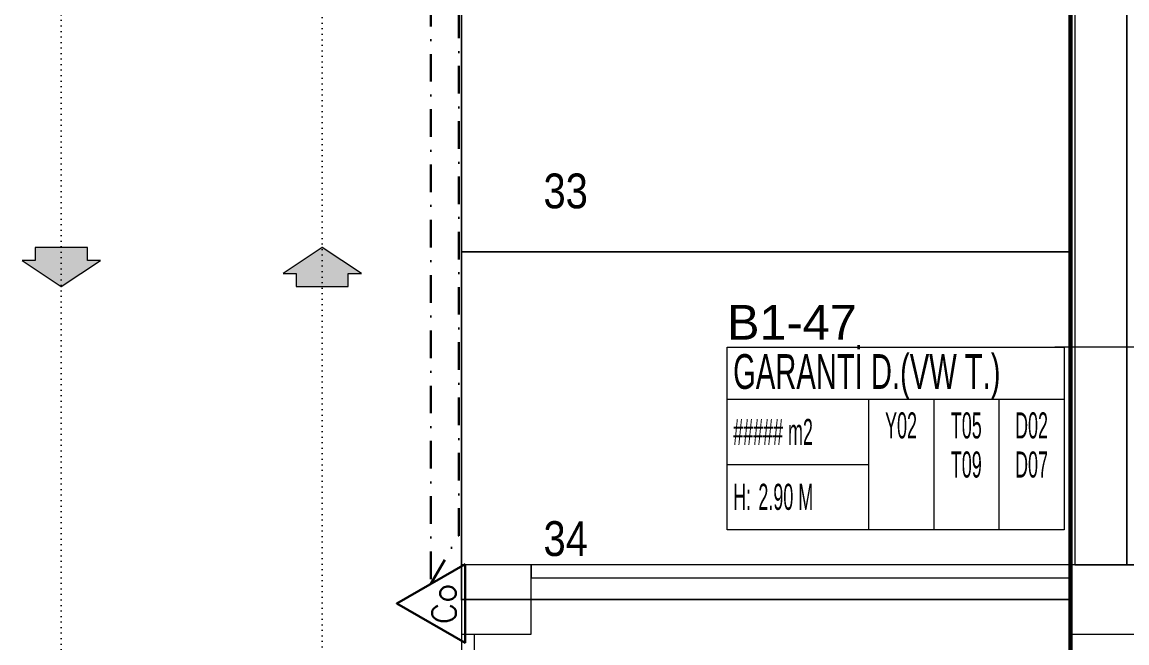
# Model space of a CAD drawing. Header units: metres. Extents: x -19121 to 152404, y -12107 to 29421.
# Drawn here: x 58455 to 59725, y 1590 to 2304 of the extents above; entities that cross this region are included whole.
import ezdxf
from ezdxf.enums import TextEntityAlignment as Align

# ---------------------------------------------------------------- set-up
doc = ezdxf.new("R2010")
doc.units = ezdxf.units.M
doc.header["$LTSCALE"] = 50
doc.header["$MEASUREMENT"] = 0
for name, pattern in [('DASHDOT', [25.4, 12.7, -6.35, 0, -6.35]), ('DOT2', [0.125, 0, -0.125]), ('HIDDEN', [0.375, 0.25, -0.125])]:
    doc.linetypes.add(name, pattern=pattern)
doc.layers.get('0').update_dxf_attribs({"color": 9, "lineweight": 9})
for name, color, linetype, lineweight in [('00', 9, 'Continuous', 9), ('01', 9, 'Continuous', 9), ('05', 9, 'Continuous', 9), ('06D', 9, 'Continuous', 9), ('20', 9, 'DOT2', 9), ('21', 9, 'Continuous', 9), ('21_mahal200', 9, 'Continuous', 9), ('E-KABLO', 7, 'Continuous', 30), ('E-KARBONMONOKSİT DEDEKTÖRÜ', 7, 'Continuous', 30)]:
    doc.layers.add(name, color=color, linetype=linetype, lineweight=lineweight)
doc.styles.add('Arial', font='arial.ttf', dxfattribs={"height": 2.5})
doc.styles.add('E-YAZI', font='txttw.shx', dxfattribs={"height": 200})
doc.styles.add('MuuM_TEXT-STANDART', font='ARIALN.TTF')
doc.dimstyles.new('MuuM_DIM200', dxfattribs={"dimscale": 20, "dimtxt": 2, "dimasz": 1, "dimexe": 1, "dimexo": 1, "dimgap": 1, "dimtad": 1, "dimdec": 1, "dimrnd": 0.5, "dimdsep": 46, "dimtxsty": 'MuuM_TEXT-STANDART', "dimblk": 'ARCHTICK', "dimcen": 0, "dimdle": 0.15, "dimclrd": 256, "dimclre": 256, "dimclrt": 256, "dimadec": 0, "dimazin": 0, "dimtfac": 5, "dimtdec": 1, "dimtix": 1, "dimtmove": 2, "dimatfit": 3, "dimldrblk": 'DOT', "dimfxl": 3, "dimfxlon": 1, "dimtolj": 1, "dimlwd": -1, "dimlwe": -1, "dimarcsym": 0})

# ---------------------------------------------------------------- blocks, each defined once
blk = doc.blocks.new('100_KARBONMONOKSİT DEDEKTÖRÜ 085')
at = {"layer": 'E-KARBONMONOKSİT DEDEKTÖRÜ', "color": 4}
blk.add_lwpolyline([(2.264, 0), (0, 3.922), (-2.264, 0)], close=True, dxfattribs=at)
at = {"layer": 'E-KARBONMONOKSİT DEDEKTÖRÜ', "color": 3, "style": 'E-YAZI'}
blk.add_text('Co', height=1.36, dxfattribs=at).set_placement((-0.022, 1.201), align=Align.MIDDLE)
blk = doc.blocks.new('p-kolon_80x80')
blk.add_lwpolyline([(-40, -40), (40, -40), (40, 40), (-40, 40)], close=True)
blk = doc.blocks.new('1.bod.mimari.elk')
at = {"layer": '01'}
for p in [(3000, -6990), (3700, -6990)]:
    blk.add_blockref('p-kolon_80x80', p, dxfattribs=at)
blk = doc.blocks.new('p-birim')
blk.add_lwpolyline([(0, 0), (1, 0), (1, 1), (0, 1)], close=True)
blk = doc.blocks.new('p-işyeri')
at = {"color": 0, "const_width": 2}
blk.add_lwpolyline([(200, 0), (200, 700), (-200, 700), (-200, 0)], close=True, dxfattribs=at)
blk = doc.blocks.new('0_arrow1')
blk.add_hatch(color=254).paths.add_polyline_path([(0, 0), (-22.5, -15), (-15, -15), (-15, -22.5), (15, -22.5), (15, -15), (22.5, -15)])
at = {"linetype": 'ByBlock', "lineweight": -2}
blk.add_lwpolyline([(15, -22.5), (-15, -22.5), (-15, -15), (-22.5, -15), (0, 0), (22.5, -15), (15, -15)], close=True, dxfattribs=at)
blk.add_point((0, 0))
blk = doc.blocks.new('0_roomno2')
blk.add_lwpolyline([(19.375, -10.5), (0, -10.5), (0, 0), (19.375, 0)], close=True)
for points in [[(0, -3), (19.375, -3)], [(8.125, -3), (8.125, -10.5)], [(11.875, -3), (11.875, -10.5)], [(15.625, -3), (15.625, -10.5)], [(0, -6.75), (8.125, -6.75)]]:
    blk.add_lwpolyline(points)
at = {"style": 'MuuM_TEXT-STANDART', "width": 0.6}
blk.add_text('H:', height=1.5, dxfattribs=at).set_placement((0.35, -8.608), align=Align.MIDDLE_LEFT)
at = {"style": 'Arial'}
blk.add_attdef('ODANO', (0, 1.17), '', height=2, dxfattribs=at)
blk.add_attdef('MEKANADI', text='', height=2, dxfattribs=at).set_placement((0.35, -3), align=Align.BOTTOM_LEFT)
at = {"style": 'MuuM_TEXT-STANDART', "width": 0.6}
for tag, p in [('YER01', (10, -4.5)), ('TAVAN01', (13.75, -4.5)), ('DUVAR01', (17.5, -4.5)), ('YER02', (10, -6.75)), ('TAVAN02', (13.75, -6.75)), ('DUVAR02', (17.5, -6.75)), ('YER03', (10, -9)), ('TAVAN03', (13.75, -9)), ('DUVAR03', (17.5, -9))]:
    blk.add_attdef(tag, text='', height=1.5, dxfattribs=at).set_placement(p, align=Align.MIDDLE_CENTER)
for tag, p in [('M2', (0.35, -4.875)), ('TEMIZTAVANYUKSEKLIGI', (1.8, -8.608))]:
    blk.add_attdef(tag, text='', height=1.5, dxfattribs=at).set_placement(p, align=Align.MIDDLE_LEFT)
blk = doc.blocks.new('_ArchTick')
at = {"color": 0, "linetype": 'ByBlock', "const_width": 0.15}
blk.add_lwpolyline([(-0.5, -0.5), (0.5, 0.5)], dxfattribs=at)
blk = doc.blocks.new('_Dot')
at = {"color": 0, "linetype": 'ByBlock', "lineweight": -2}
blk.add_line((-0.5, 0), (-1, 0), dxfattribs=at)
at = {"color": 0, "linetype": 'ByBlock', "const_width": 0.5}
blk.add_lwpolyline([(-0.25, 0, 1), (0.25, 0, 1)], format="xyb", close=True, dxfattribs=at)
blk = doc.blocks.new('1.bod.mimari1.elk')
at = {"layer": '00'}
for points in [[(3740, -6230), (3740, -6230), (3740, -6230), (3725, -6230), (3725, -6950), (3740, -6950), (3740, -6690), (3740, -6690), (3740, -6675), (3740, -6675), (3740, -6230), (3740, -6230)], [(3040, -6965), (3660, -6965), (3660, -6950), (3040, -6950)]]:
    blk.add_lwpolyline(points, close=True, dxfattribs=at)
blk.add_lwpolyline([(2960, -7030), (2960, -7660), (2975, -7660), (2975, -7030)], dxfattribs=at)
at = {"layer": '06D', "linetype": 'DOT2'}
for points in [[(2500, -1650), (2500, -7740, 0.4142136), (3100, -8340), (12425, -8340)], [(2800, -1678.64), (2800, -7740, 0.4142136), (3100, -8040), (11395.6, -8040)]]:
    blk.add_lwpolyline(points, format="xyb", dxfattribs=at)
at = {"layer": '20', "ltscale": 2, "const_width": 5}
blk.add_lwpolyline([(4440, -7830), (3660, -7830), (3660, -4550), (4440, -4550)], close=True, dxfattribs=at)
at = {"layer": '05', "xscale": 60.00000000000003, "yscale": 720}
blk.add_blockref('p-birim', (3665, -6950), dxfattribs=at)
at = {"layer": '06D', "color": 89, "linetype": 'HIDDEN', "true_color": 0x2e4d23, "rotation": 90}
for p in [(3660, -6390), (3660, -6790)]:
    blk.add_blockref('p-işyeri', p, dxfattribs=at)
at = {"layer": '06D', "xscale": -2, "yscale": 2, "zscale": 2, "rotation": 180}
blk.add_blockref('0_arrow1', (2500, -6630), dxfattribs=at)
at = {"layer": '06D', "xscale": -2, "yscale": 2, "zscale": 2}
blk.add_blockref('0_arrow1', (2800, -6585), dxfattribs=at)
at = {"layer": '21_mahal200'}
ref = blk.add_blockref('0_roomno2', (3265.38, -6699.65), dxfattribs=dict(at, xscale=20, yscale=20, zscale=20))
ref.add_attrib('ODANO', 'B1-47', (3265.38, -6691), dxfattribs={"layer": '0', "height": 40, "style": 'Arial'})
ref.add_attrib('MEKANADI', 'GARANTİ D.(VW T.)', dxfattribs={"layer": '0', "height": 40, "style": 'Arial', "width": 0.6}).set_placement((3272.38, -6759.65), align=Align.BOTTOM_LEFT)
ref.add_attrib('M2', '##### m2', dxfattribs={"layer": '0', "height": 30, "style": 'MuuM_TEXT-STANDART', "width": 0.6}).set_placement((3272.38, -6797.15), align=Align.MIDDLE_LEFT)
ref.add_attrib('TEMIZTAVANYUKSEKLIGI', '2.90 M', dxfattribs={"layer": '0', "height": 30, "style": 'MuuM_TEXT-STANDART', "width": 0.6}).set_placement((3301.38, -6871.81), align=Align.MIDDLE_LEFT)
ref.add_attrib('YER01', 'Y02', dxfattribs={"layer": '0', "height": 30, "style": 'MuuM_TEXT-STANDART', "width": 0.6}).set_placement((3465.38, -6789.65), align=Align.MIDDLE_CENTER)
ref.add_attrib('TAVAN01', 'T05', dxfattribs={"layer": '0', "height": 30, "style": 'MuuM_TEXT-STANDART', "width": 0.6}).set_placement((3540.38, -6789.65), align=Align.MIDDLE_CENTER)
ref.add_attrib('DUVAR01', 'D02', dxfattribs={"layer": '0', "height": 30, "style": 'MuuM_TEXT-STANDART', "width": 0.6}).set_placement((3615.38, -6789.65), align=Align.MIDDLE_CENTER)
ref.add_attrib('TAVAN02', 'T09', dxfattribs={"layer": '0', "height": 30, "style": 'MuuM_TEXT-STANDART', "width": 0.6}).set_placement((3540.38, -6834.65), align=Align.MIDDLE_CENTER)
ref.add_attrib('DUVAR02', 'D07', dxfattribs={"layer": '0', "height": 30, "style": 'MuuM_TEXT-STANDART', "width": 0.6}).set_placement((3615.38, -6834.65), align=Align.MIDDLE_CENTER)
at = {"layer": '21', "style": 'MuuM_TEXT-STANDART'}
for s, p in [('33', (3054.38, -6551.88)), ('34', (3054.38, -6951.88))]:
    blk.add_text(s, height=40, dxfattribs=at).set_placement(p, align=Align.BOTTOM_LEFT)
at = {"layer": '21_mahal200'}
blk.add_leader([(3838.2, -6699.65), (3642.2, -6699.65)], dimstyle='MuuM_DIM200', override={"dimasz": 1, "dimfxl": 10}, dxfattribs=at)

msp = doc.modelspace()

# ---------------------------------------------------------------- linework, layer by layer
at = {"layer": 'E-KABLO', "color": 3, "linetype": 'DASHDOT', "ltscale": 0.05}
for p, q in [((58924.94, 3221.62), (58924.94, 1658.13)), ((58956.85, 1713.4), (58956.85, 3060)), ((58924.94, 1658.13), (58956.85, 1713.4))]:
    msp.add_line(p, q, dxfattribs=at)

# ---------------------------------------------------------------- block references
at = {"layer": '06D'}
for name in ['1.bod.mimari.elk', '1.bod.mimari1.elk']:
    msp.add_blockref(name, (56000, 8630), dxfattribs=at)
at = {"layer": 'E-KARBONMONOKSİT DEDEKTÖRÜ', "color": 4, "xscale": 20, "yscale": 20, "zscale": 20, "rotation": 89.99999999999999}
msp.add_blockref('100_KARBONMONOKSİT DEDEKTÖRÜ 085', (58964.16, 1635.48), dxfattribs=at)

doc.saveas('drawing.dxf')
